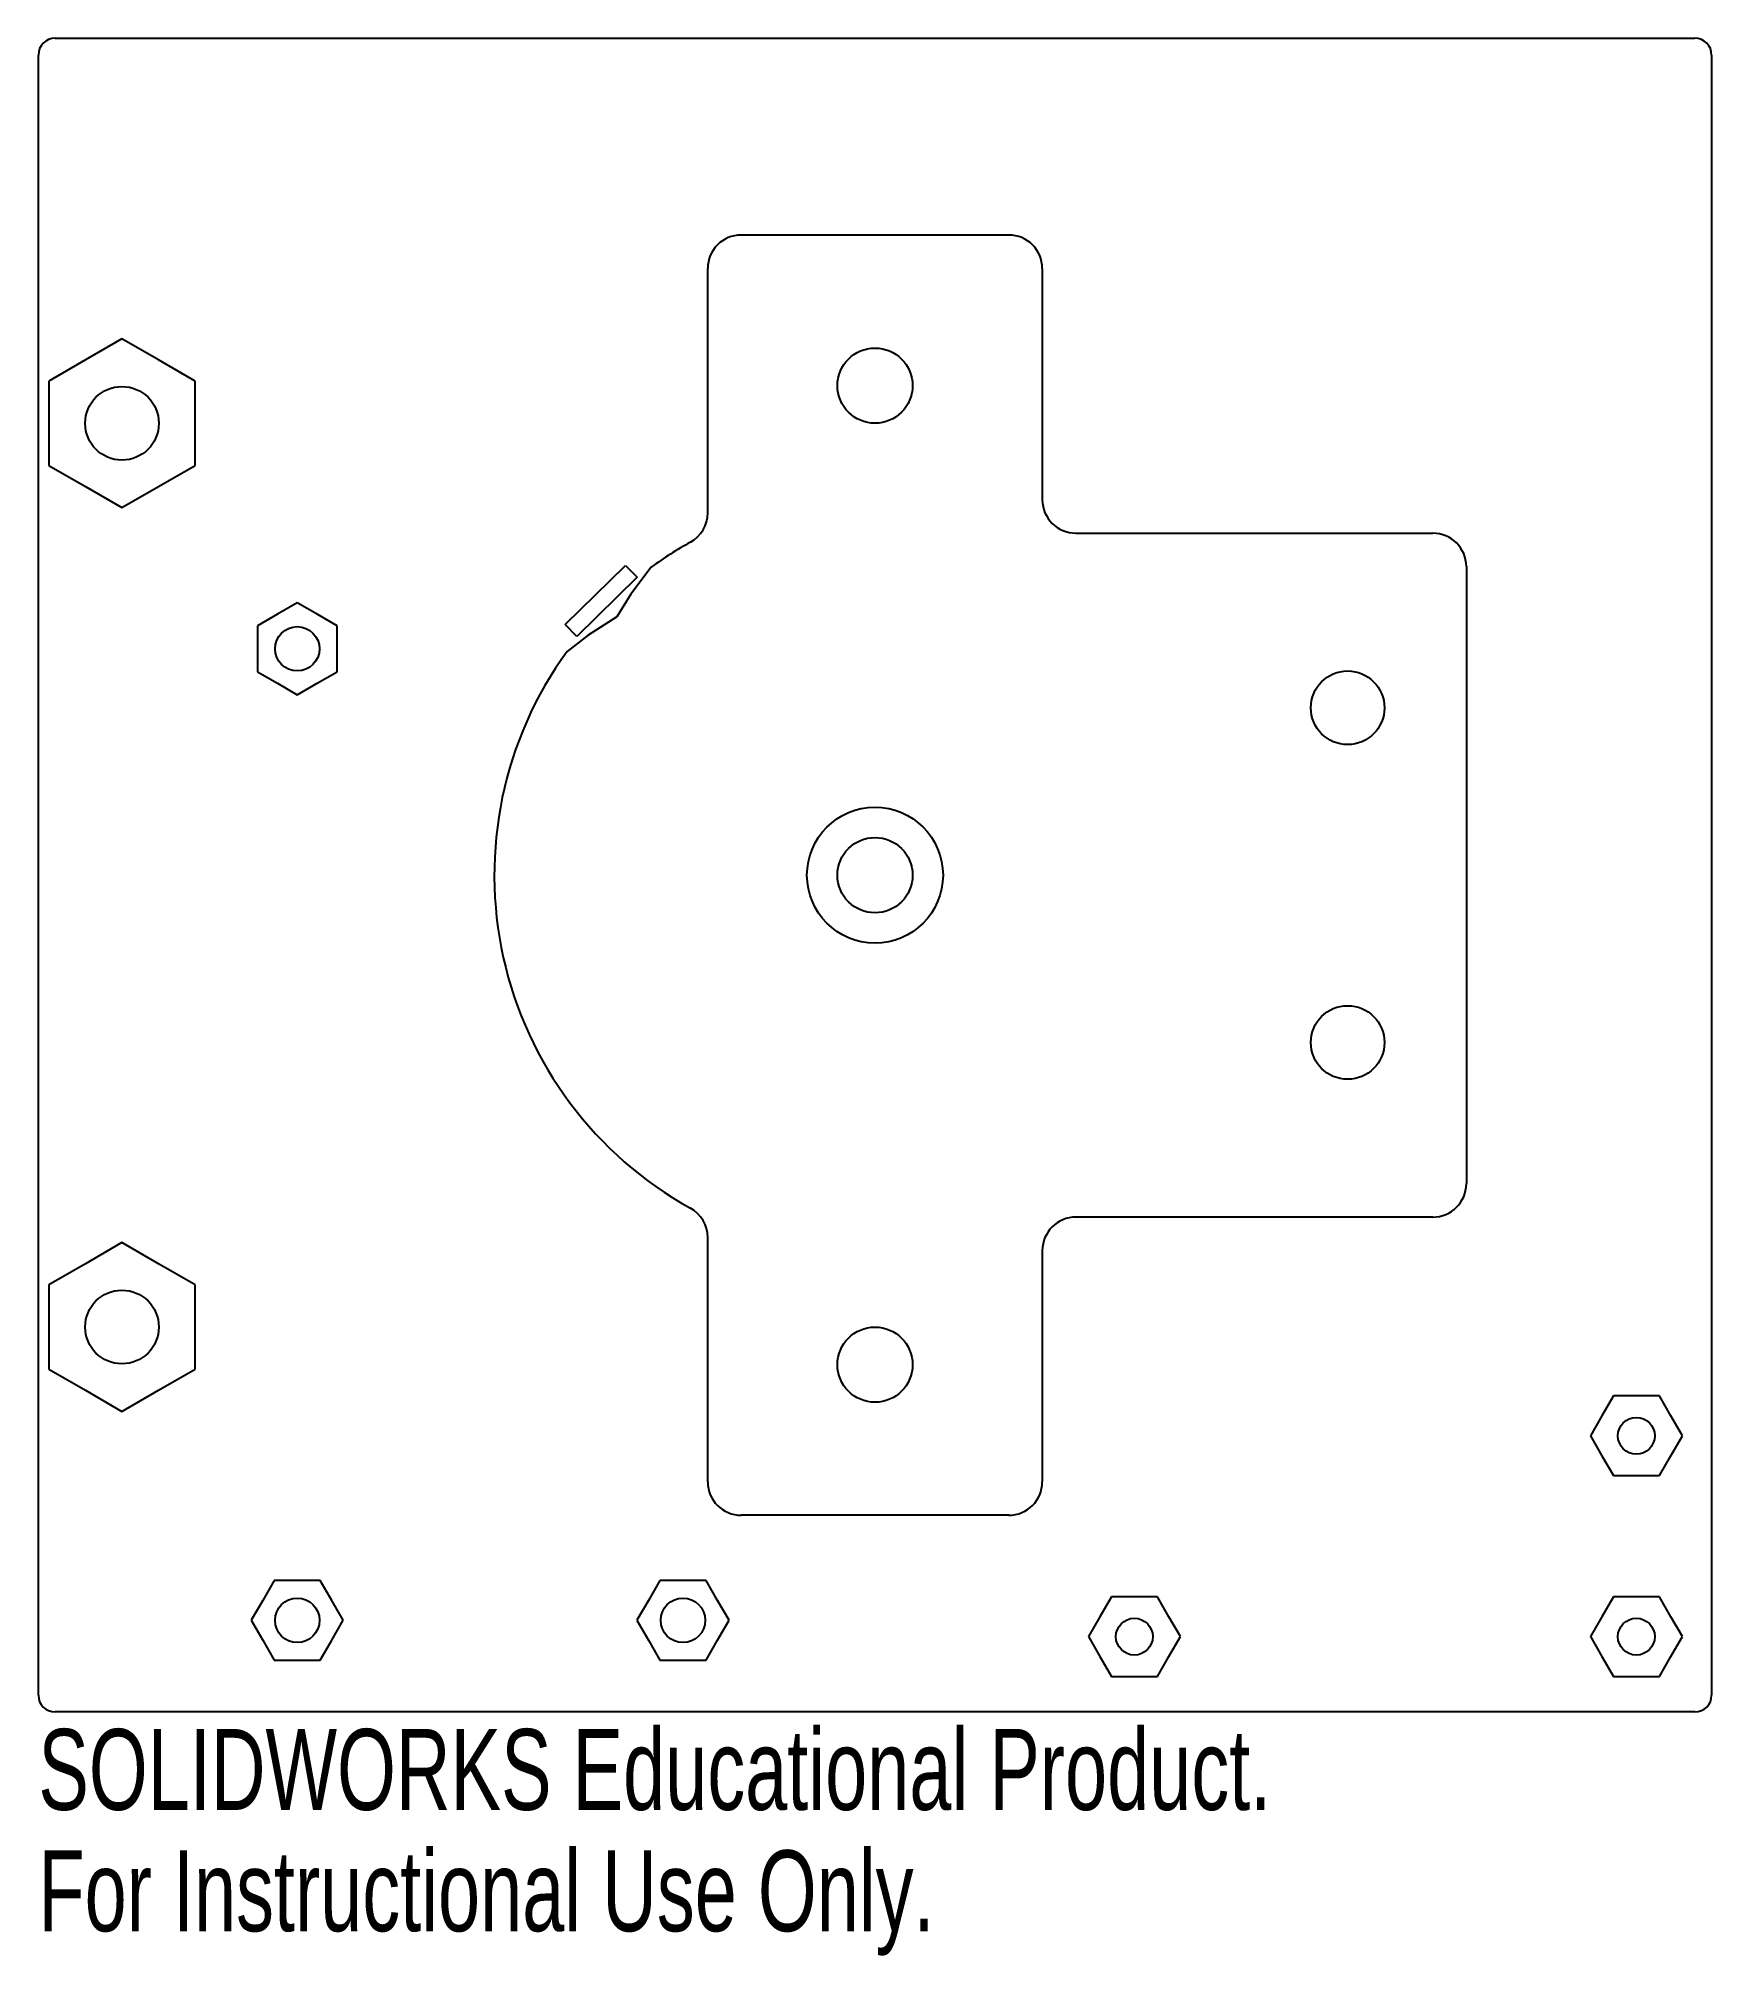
# Model space of a CAD drawing. Header units: inches. Extents: x -1.06 to 2.88, y -5.57 to -1.06.
import ezdxf

# ---------------------------------------------------------------- set-up
doc = ezdxf.new("R2010")
doc.units = ezdxf.units.IN
doc.header["$MEASUREMENT"] = 0
doc.styles.add('SLDTEXTSTYLE0', font='TXT', dxfattribs={"width": 0.7})

msp = doc.modelspace()

# ---------------------------------------------------------------- linework, layer by layer
at = {"color": 7, "linetype": 'Continuous'}
for p, q in [((-1.0226, -1.0584), (2.8356, -1.0584)), ((-1.062, -4.9561), (-1.062, -1.0978)), ((2.875, -1.0978), (2.875, -4.9561)), ((0.5915, -1.521), (1.2215, -1.521)), ((0.5128, -2.1747), (0.5128, -1.5998)), ((1.3002, -1.5998), (1.3002, -2.1437)), ((-0.8652, -1.7655), (-0.9511, -1.8151)), ((-0.7792, -1.8151), (-0.8652, -1.7655)), ((-0.9511, -1.8151), (-1.037, -1.8647)), ((-0.6933, -1.8647), (-0.7792, -1.8151)), ((-1.037, -1.8647), (-1.037, -1.964)), ((-0.6933, -1.964), (-0.6933, -1.8647)), ((-1.037, -1.964), (-1.037, -2.0632)), ((-0.6933, -2.0632), (-0.6933, -1.964)), ((-1.037, -2.0632), (-0.9511, -2.1128)), ((-0.7792, -2.1128), (-0.6933, -2.0632)), ((-0.9511, -2.1128), (-0.8652, -2.1624)), ((-0.8652, -2.1624), (-0.7792, -2.1128)), ((1.3789, -2.2224), (2.2191, -2.2224)), ((0.1774, -2.4377), (0.3196, -2.2982)), ((0.3196, -2.2982), (0.3471, -2.3263)), ((0.3471, -2.3263), (0.205, -2.4658)), ((2.2978, -2.3012), (2.2978, -3.7527)), ((-0.4528, -2.3862), (-0.4996, -2.4133)), ((-0.4059, -2.4133), (-0.4528, -2.3862)), ((-0.4996, -2.4133), (-0.5465, -2.4403)), ((-0.359, -2.4403), (-0.4059, -2.4133)), ((-0.5465, -2.4403), (-0.5465, -2.4945)), ((-0.359, -2.4945), (-0.359, -2.4403)), ((0.205, -2.4658), (0.1774, -2.4377)), ((-0.5465, -2.4945), (-0.5465, -2.5486)), ((-0.359, -2.5486), (-0.359, -2.4945)), ((-0.5465, -2.5486), (-0.4996, -2.5757)), ((-0.4059, -2.5757), (-0.359, -2.5486)), ((-0.4996, -2.5757), (-0.4528, -2.6027)), ((-0.4528, -2.6027), (-0.4059, -2.5757)), ((2.2191, -3.8315), (1.3789, -3.8315)), ((-0.8652, -3.8915), (-0.9511, -3.9411)), ((-0.7792, -3.9411), (-0.8652, -3.8915)), ((0.5128, -4.4541), (0.5128, -3.8792)), ((1.3002, -3.9102), (1.3002, -4.4541)), ((-0.9511, -3.9411), (-1.037, -3.9907)), ((-0.6933, -3.9907), (-0.7792, -3.9411)), ((-1.037, -3.9907), (-1.037, -4.0899)), ((-0.6933, -4.0899), (-0.6933, -3.9907)), ((-1.037, -4.0899), (-1.037, -4.1892)), ((-0.6933, -4.1892), (-0.6933, -4.0899)), ((-1.037, -4.1892), (-0.9511, -4.2388)), ((-0.7792, -4.2388), (-0.6933, -4.1892)), ((-0.9511, -4.2388), (-0.8652, -4.2884)), ((-0.8652, -4.2884), (-0.7792, -4.2388)), ((2.6437, -4.2521), (2.6166, -4.299)), ((2.6978, -4.2521), (2.6437, -4.2521)), ((2.752, -4.2521), (2.6978, -4.2521)), ((2.779, -4.299), (2.752, -4.2521)), ((2.6166, -4.299), (2.5896, -4.3458)), ((2.8061, -4.3458), (2.779, -4.299)), ((2.5896, -4.3458), (2.6166, -4.3927)), ((2.779, -4.3927), (2.8061, -4.3458)), ((2.6166, -4.3927), (2.6437, -4.4396)), ((2.752, -4.4396), (2.779, -4.3927)), ((2.6437, -4.4396), (2.6978, -4.4396)), ((2.6978, -4.4396), (2.752, -4.4396)), ((1.2215, -4.5329), (0.5915, -4.5329)), ((-0.5069, -4.6862), (-0.5339, -4.733)), ((-0.4528, -4.6862), (-0.5069, -4.6862)), ((-0.3986, -4.6862), (-0.4528, -4.6862)), ((-0.3716, -4.733), (-0.3986, -4.6862)), ((0.4006, -4.6862), (0.3735, -4.733)), ((0.4547, -4.6862), (0.4006, -4.6862)), ((0.5089, -4.6862), (0.4547, -4.6862)), ((0.5359, -4.733), (0.5089, -4.6862)), ((-0.5339, -4.733), (-0.561, -4.7799)), ((-0.3445, -4.7799), (-0.3716, -4.733)), ((0.3735, -4.733), (0.3465, -4.7799)), ((0.563, -4.7799), (0.5359, -4.733)), ((1.4626, -4.7245), (1.4355, -4.7714)), ((1.5167, -4.7245), (1.4626, -4.7245)), ((1.5709, -4.7245), (1.5167, -4.7245)), ((1.5979, -4.7714), (1.5709, -4.7245)), ((2.6437, -4.7245), (2.6166, -4.7714)), ((2.6978, -4.7245), (2.6437, -4.7245)), ((2.752, -4.7245), (2.6978, -4.7245)), ((2.779, -4.7714), (2.752, -4.7245)), ((-0.561, -4.7799), (-0.5339, -4.8268)), ((-0.3716, -4.8268), (-0.3445, -4.7799)), ((0.3465, -4.7799), (0.3735, -4.8268)), ((0.5359, -4.8268), (0.563, -4.7799)), ((1.4355, -4.7714), (1.4085, -4.8183)), ((1.625, -4.8183), (1.5979, -4.7714)), ((2.6166, -4.7714), (2.5896, -4.8183)), ((2.8061, -4.8183), (2.779, -4.7714)), ((1.4085, -4.8183), (1.4355, -4.8652)), ((1.5979, -4.8652), (1.625, -4.8183)), ((2.5896, -4.8183), (2.6166, -4.8652)), ((2.779, -4.8652), (2.8061, -4.8183)), ((-0.5339, -4.8268), (-0.5069, -4.8737)), ((-0.3986, -4.8737), (-0.3716, -4.8268)), ((0.3735, -4.8268), (0.4006, -4.8737)), ((0.5089, -4.8737), (0.5359, -4.8268)), ((1.4355, -4.8652), (1.4626, -4.912)), ((1.5709, -4.912), (1.5979, -4.8652)), ((2.6166, -4.8652), (2.6437, -4.912)), ((2.752, -4.912), (2.779, -4.8652)), ((-0.5069, -4.8737), (-0.4528, -4.8737)), ((-0.4528, -4.8737), (-0.3986, -4.8737)), ((0.4006, -4.8737), (0.4547, -4.8737)), ((0.4547, -4.8737), (0.5089, -4.8737)), ((1.4626, -4.912), (1.5167, -4.912)), ((1.5167, -4.912), (1.5709, -4.912)), ((2.6437, -4.912), (2.6978, -4.912)), ((2.6978, -4.912), (2.752, -4.912)), ((2.8356, -4.9955), (-1.0226, -4.9955))]:
    msp.add_line(p, q, dxfattribs=at)
at = {"color": 7, "linetype": 'Continuous', "flags": 128}
for points in [[(0.3801, -2.3023), (0.3322, -2.3661), (0.2988, -2.4192)], [(0.2988, -2.4192), (0.2316, -2.4624), (0.1819, -2.5005)]]:
    msp.add_lwpolyline(points, dxfattribs=at)
at = {"color": 7, "linetype": 'Continuous'}
for centre, radius in [((0.9065, -1.8754), 0.0885), ((0.9065, -1.8754), 0.0885), ((-0.8652, -1.964), 0.0866), ((-0.4528, -2.4945), 0.0522), ((2.0185, -2.6332), 0.0866), ((0.9065, -3.027), 0.16), ((0.9065, -3.027), 0.0885), ((2.0185, -3.4206), 0.0866), ((-0.8652, -4.0899), 0.0866), ((0.9065, -4.1785), 0.0885), ((0.9065, -4.1785), 0.0885), ((2.6978, -4.3458), 0.0433), ((-0.4528, -4.7799), 0.0522), ((0.4547, -4.7799), 0.0522), ((1.5167, -4.8183), 0.0433), ((2.6978, -4.8183), 0.0433)]:
    msp.add_circle(centre, radius, dxfattribs=at)
for centre, radius, start, end in [((-1.0226, -1.0978), 0.0394, 90, 180), ((2.8356, -1.0978), 0.0394, 0, 90), ((0.5915, -1.5998), 0.0787, 90, 180), ((1.2215, -1.5998), 0.0787, 0, 90), ((1.3789, -2.1437), 0.0787, 180, 270), ((0.4341, -2.1747), 0.0787, 299.0025, 0), ((0.9065, -3.027), 0.8957, 119.0025, 125.9975), ((2.2191, -2.3012), 0.0787, 0, 90), ((0.9065, -3.027), 0.8957, 144.0025, 240.9975), ((2.2191, -3.7527), 0.0787, 270, 0), ((0.4341, -3.8792), 0.0787, 0, 60.9975), ((1.3789, -3.9102), 0.0787, 90, 180), ((0.5915, -4.4541), 0.0787, 180, 270), ((1.2215, -4.4541), 0.0787, 270, 0), ((-1.0226, -4.9561), 0.0394, 180, 270), ((2.8356, -4.9561), 0.0394, 270, 0)]:
    msp.add_arc(centre, radius, start, end, dxfattribs=at)

# ---------------------------------------------------------------- texts
at = {"color": 7, "linetype": 'Continuous', "char_height": 0.1903, "attachment_point": 1, "style": 'SLDTEXTSTYLE0'}
for s, insert in [('SOLIDWORKS Educational Product.', (-1.062, -5.0356)), ('For Instructional Use Only.', (-1.062, -5.321))]:
    msp.add_mtext(s, dxfattribs=dict(at, insert=insert))

doc.saveas('drawing.dxf')
